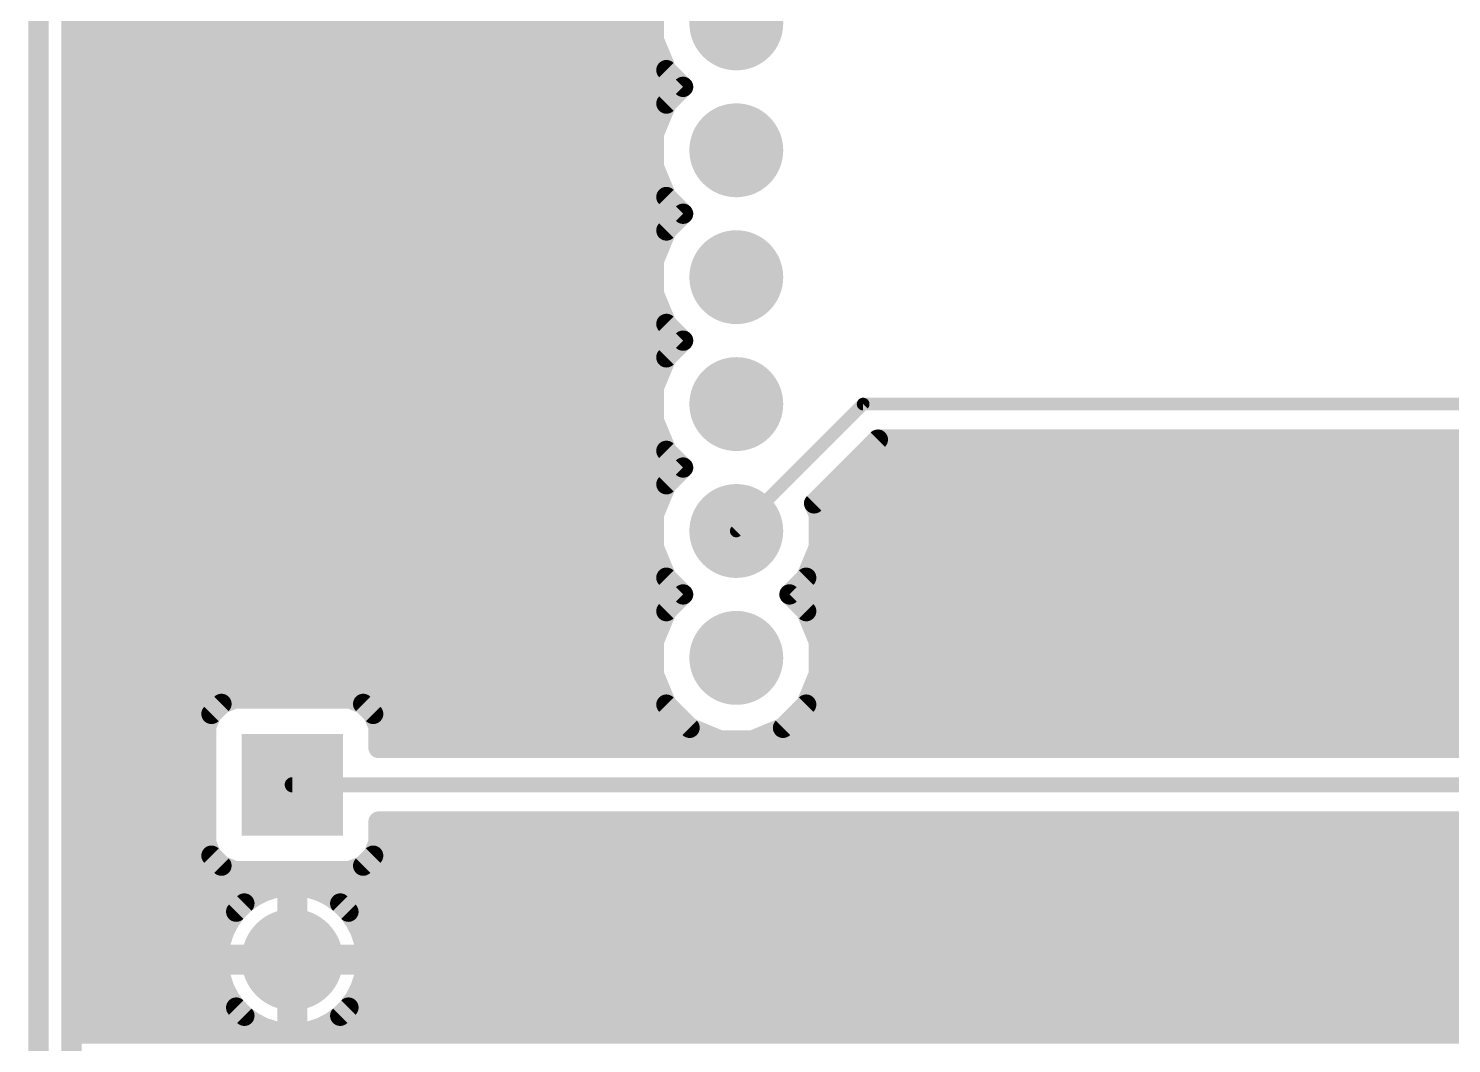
# Model space of a CAD drawing. Extents: x -0.2 to 78.9, y -2.7 to 86.6.
# Drawn here: x -0.2 to 28.29, y 7.52 to 27.84 of the extents above; entities that cross this region are included whole.
import ezdxf

# ---------------------------------------------------------------- set-up
doc = ezdxf.new("R2010")
doc.units = 0
for name, color, linetype in [('16', 174, 'CONTINUOUS'), ('17', 94, 'CONTINUOUS'), ('20', 178, 'CONTINUOUS')]:
    doc.layers.add(name, color=color, linetype=linetype)

# ---------------------------------------------------------------- blocks, each defined once
blk = doc.blocks.new('ROUNDP')
at = {"const_width": 0.5}
blk.add_lwpolyline([(0, -0.25, 1), (0, 0.25, 1), (0, -0.25)], format="xyb", dxfattribs=at)
blk = doc.blocks.new('SQUAREP')
blk.add_solid([(-0.5, -0.5), (0.5, -0.5), (-0.5, 0.5), (0.5, 0.5)])

msp = doc.modelspace()

# ---------------------------------------------------------------- linework, layer by layer
at = {"layer": '16'}
for points, const_width in [([(0.6603, -1.8796), (0.6603, 85.6996)], 0.4064), ([(0.6603, 28.0416), (12.319, 28.0416)], 0.4064), ([(12.319, 28.2684), (12.319, 27.6115)], 0.4064), ([(0.6603, 27.6352), (12.319, 27.6352)], 0.4064), ([(12.319, 27.6115), (12.5703, 27.0047)], 0.4064), ([(0.6603, 27.2288), (12.4774, 27.2288)], 0.4064), ([(12.5703, 27.0047), (12.9051, 26.67)], 0.4064), ([(0.6603, 26.8224), (12.7526, 26.8224)], 0.4064), ([(12.9051, 26.67), (12.5703, 26.3352)], 0.4064), ([(0.6603, 26.416), (12.6511, 26.416)], 0.4064), ([(12.5703, 26.3352), (12.319, 25.7284)], 0.4064), ([(0.6603, 26.0096), (12.4355, 26.0096)], 0.4064), ([(12.319, 25.7284), (12.319, 25.0715)], 0.4064), ([(0.6603, 25.6032), (12.319, 25.6032)], 0.4064), ([(0.6603, 25.1968), (12.319, 25.1968)], 0.4064), ([(12.319, 25.0715), (12.5703, 24.4647)], 0.4064), ([(0.6603, 24.7904), (12.4354, 24.7904)], 0.4064), ([(0.6603, 24.384), (12.651, 24.384)], 0.4064), ([(12.5703, 24.4647), (12.9051, 24.13)], 0.4064), ([(12.9051, 24.13), (12.5703, 23.7952)], 0.4064), ([(0.6603, 23.9776), (12.7527, 23.9776)], 0.4064), ([(12.5703, 23.7952), (12.319, 23.1884)], 0.4064), ([(0.6603, 23.5712), (12.4776, 23.5712)], 0.4064), ([(0.6603, 23.1648), (12.319, 23.1648)], 0.4064), ([(12.319, 23.1884), (12.319, 22.5315)], 0.4064), ([(0.6603, 22.7584), (12.319, 22.7584)], 0.4064), ([(0.6603, 22.352), (12.3933, 22.352)], 0.4064), ([(12.319, 22.5315), (12.5703, 21.9247)], 0.4064), ([(0.6603, 21.9456), (12.5616, 21.9456)], 0.4064), ([(12.5703, 21.9247), (12.9051, 21.59)], 0.4064), ([(0.6603, 21.5392), (12.8543, 21.5392)], 0.4064), ([(12.9051, 21.59), (12.5703, 21.2552)], 0.4064), ([(12.5703, 21.2552), (12.319, 20.6484)], 0.4064), ([(0.6603, 21.1328), (12.5197, 21.1328)], 0.4064), ([(0.6603, 20.7264), (12.3514, 20.7264)], 0.4064), ([(12.319, 20.6484), (12.319, 19.9915)], 0.4064), ([(0.6603, 20.32), (12.319, 20.32)], 0.4064), ([(13.97, 17.78), (16.51, 20.32)], 0.254), ([(16.51, 20.32), (67.31, 20.32)], 0.254), ([(0.6603, 19.9136), (12.3512, 19.9136)], 0.4064), ([(12.319, 19.9915), (12.5703, 19.3847)], 0.4064), ([(0.6603, 19.5072), (12.5195, 19.5072)], 0.4064), ([(15.5281, 18.3325), (16.8045, 19.6088)], 0.4064), ([(16.7028, 19.5072), (66.9542, 19.5072)], 0.4064), ([(16.8045, 19.6088), (66.7089, 19.6088)], 0.4064), ([(12.5703, 19.3847), (12.9051, 19.05)], 0.4064), ([(0.6603, 19.1008), (12.8542, 19.1008)], 0.4064), ([(12.9051, 19.05), (12.5703, 18.7152)], 0.4064), ([(16.2964, 19.1008), (78.0796, 19.1008)], 0.4064), ([(0.6603, 18.6944), (12.5617, 18.6944)], 0.4064), ([(12.5703, 18.7152), (12.319, 18.1084)], 0.4064), ([(15.89, 18.6944), (78.0796, 18.6944)], 0.4064), ([(15.6209, 18.1084), (15.5281, 18.3325)], 0.4064), ([(0.6603, 18.288), (12.3934, 18.288)], 0.4064), ([(12.319, 18.1084), (12.319, 17.4515)], 0.4064), ([(15.5466, 18.288), (78.0796, 18.288)], 0.4064), ([(15.6209, 17.4515), (15.6209, 18.1084)], 0.4064), ([(0.6603, 17.8816), (12.319, 17.8816)], 0.4064), ([(15.6209, 17.8816), (78.0796, 17.8816)], 0.4064), ([(0.6603, 17.4752), (12.319, 17.4752)], 0.4064), ([(15.6209, 17.4752), (78.0796, 17.4752)], 0.4064), ([(12.319, 17.4515), (12.5703, 16.8447)], 0.4064), ([(15.3696, 16.8447), (15.6209, 17.4515)], 0.4064), ([(0.6603, 17.0688), (12.4774, 17.0688)], 0.4064), ([(15.4624, 17.0688), (78.0796, 17.0688)], 0.4064), ([(0.6603, 16.6624), (12.7526, 16.6624)], 0.4064), ([(12.5703, 16.8447), (12.9051, 16.51)], 0.4064), ([(15.0348, 16.51), (15.3696, 16.8447)], 0.4064), ([(15.1872, 16.6624), (61.3498, 16.6624)], 0.4064), ([(12.9051, 16.51), (12.5703, 16.1752)], 0.4064), ([(15.3696, 16.1752), (15.0348, 16.51)], 0.4064), ([(0.6603, 16.256), (12.6511, 16.256)], 0.4064), ([(12.5703, 16.1752), (12.319, 15.5684)], 0.4064), ([(15.2888, 16.256), (53.6504, 16.256)], 0.4064), ([(15.6209, 15.5684), (15.3696, 16.1752)], 0.4064), ([(0.6603, 15.8496), (12.4355, 15.8496)], 0.4064), ([(15.5045, 15.8496), (53.3528, 15.8496)], 0.4064), ([(12.319, 15.5684), (12.319, 14.9115)], 0.4064), ([(15.6209, 14.9115), (15.6209, 15.5684)], 0.4064), ([(0.6603, 15.4432), (12.319, 15.4432)], 0.4064), ([(15.6209, 15.4432), (53.2278, 15.4432)], 0.4064), ([(0.6603, 15.0368), (12.319, 15.0368)], 0.4064), ([(12.319, 14.9115), (12.5703, 14.3047)], 0.4064), ([(15.3696, 14.3047), (15.6209, 14.9115)], 0.4064), ([(15.6209, 15.0368), (53.2277, 15.0368)], 0.4064), ([(0.6603, 14.6304), (12.4354, 14.6304)], 0.4064), ([(15.5044, 14.6304), (53.3526, 14.6304)], 0.4064), ([(3.9225, 14.4271), (3.6611, 14.3188)], 0.4064), ([(6.2374, 14.4271), (3.9225, 14.4271)], 0.4064), ([(6.4988, 14.3188), (6.2374, 14.4271)], 0.4064), ([(0.6603, 14.224), (3.5663, 14.224)], 0.4064), ([(3.4611, 14.1188), (3.3528, 13.8574)], 0.4064), ([(3.6611, 14.3188), (3.4611, 14.1188)], 0.4064), ([(6.6988, 14.1188), (6.4988, 14.3188)], 0.4064), ([(6.5936, 14.224), (12.651, 14.224)], 0.4064), ([(6.8071, 13.8574), (6.6988, 14.1188)], 0.4064), ([(12.5703, 14.3047), (13.0347, 13.8403)], 0.4064), ([(14.9052, 13.8403), (15.3696, 14.3047)], 0.4064), ([(15.2889, 14.224), (53.6503, 14.224)], 0.4064), ([(0.6603, 13.8176), (3.3528, 13.8176)], 0.4064), ([(3.3528, 13.8574), (3.3528, 11.5425)], 0.4064), ([(6.8071, 13.4365), (6.8071, 13.8574)], 0.4064), ([(6.8071, 13.8176), (13.0895, 13.8176)], 0.4064), ([(13.0347, 13.8403), (13.6415, 13.589)], 0.4064), ([(14.2984, 13.589), (14.9052, 13.8403)], 0.4064), ([(14.8503, 13.8176), (38.5317, 13.8176)], 0.4064), ([(13.6415, 13.589), (14.2984, 13.589)], 0.4064), ([(0.6603, 13.4112), (3.3528, 13.4112)], 0.4064), ([(38.1785, 13.4365), (6.8071, 13.4365)], 0.4064), ([(0.6603, 13.0048), (3.3528, 13.0048)], 0.4064), ([(5.08, 12.7), (49.53, 12.7)], 0.3048), ([(0.6603, 12.5984), (3.3528, 12.5984)], 0.4064), ([(0.6603, 12.192), (3.3528, 12.192)], 0.4064), ([(0.6603, 11.7856), (3.3528, 11.7856)], 0.4064), ([(6.8071, 11.5425), (6.8071, 11.9634)], 0.4064), ([(6.8071, 11.9634), (38.1785, 11.9634)], 0.4064), ([(6.8071, 11.7856), (38.3087, 11.7856)], 0.4064), ([(3.3528, 11.5425), (3.4611, 11.2811)], 0.4064), ([(6.6988, 11.2811), (6.8071, 11.5425)], 0.4064), ([(0.6603, 11.3792), (3.4204, 11.3792)], 0.4064), ([(3.4611, 11.2811), (3.6611, 11.0811)], 0.4064), ([(6.4988, 11.0811), (6.6988, 11.2811)], 0.4064), ([(6.7394, 11.3792), (38.914, 11.3792)], 0.4064), ([(0.6603, 10.9728), (3.9225, 10.9728)], 0.4064), ([(3.6611, 11.0811), (3.9225, 10.9728)], 0.4064), ([(3.9225, 10.9728), (6.2374, 10.9728)], 0.4064), ([(6.2374, 10.9728), (6.4988, 11.0811)], 0.4064), ([(6.2374, 10.9728), (50.2154, 10.9728)], 0.4064), ([(4.7349, 10.6368), (4.5144, 10.5652)], 0.4064), ([(4.964, 10.6731), (4.7349, 10.6368)], 0.4064), ([(4.983, 10.6731), (4.964, 10.6731)], 0.4064), ([(4.983, 9.2974), (4.983, 10.6731)], 0.4064), ([(5.1959, 10.6731), (5.1768, 10.6731)], 0.4064), ([(5.1768, 10.6731), (5.1768, 9.2974)], 0.4064), ([(5.425, 10.6368), (5.1959, 10.6731)], 0.4064), ([(5.6455, 10.5652), (5.425, 10.6368)], 0.4064), ([(0.6603, 10.5664), (4.5181, 10.5664)], 0.4064), ([(4.3078, 10.4599), (4.1202, 10.3236)], 0.4064), ([(4.5144, 10.5652), (4.3078, 10.4599)], 0.4064), ([(4.983, 10.5664), (5.1768, 10.5664)], 0.4064), ([(5.6419, 10.5664), (50.6218, 10.5664)], 0.4064), ([(5.8521, 10.4599), (5.6455, 10.5652)], 0.4064), ([(6.0397, 10.3236), (5.8521, 10.4599)], 0.4064), ([(0.6603, 10.16), (3.9566, 10.16)], 0.4064), ([(3.9563, 10.1597), (3.82, 9.9721)], 0.4064), ([(4.1202, 10.3236), (3.9563, 10.1597)], 0.4064), ([(4.983, 10.16), (5.1768, 10.16)], 0.4064), ([(6.2036, 10.1597), (6.0397, 10.3236)], 0.4064), ([(6.2033, 10.16), (51.0282, 10.16)], 0.4064), ([(6.3399, 9.9721), (6.2036, 10.1597)], 0.4064), ([(3.82, 9.9721), (3.7147, 9.7655)], 0.4064), ([(6.4452, 9.7655), (6.3399, 9.9721)], 0.4064), ([(0.6603, 9.7536), (3.7109, 9.7536)], 0.4064), ([(3.6431, 9.545), (3.6068, 9.3159)], 0.4064), ([(3.7147, 9.7655), (3.6431, 9.545)], 0.4064), ([(4.983, 9.7536), (5.1768, 9.7536)], 0.4064), ([(6.5168, 9.545), (6.4452, 9.7655)], 0.4064), ([(6.4491, 9.7536), (51.4346, 9.7536)], 0.4064), ([(6.5531, 9.3159), (6.5168, 9.545)], 0.4064), ([(0.6603, 9.3472), (3.6118, 9.3472)], 0.4064), ([(3.6068, 9.3159), (3.6068, 9.2968)], 0.4064), ([(3.6068, 9.2968), (4.9825, 9.2968)], 0.4064), ([(4.9825, 9.2968), (4.9825, 9.103)], 0.4064), ([(4.983, 9.3472), (5.1768, 9.3472)], 0.4064), ([(5.1768, 9.2974), (4.983, 9.2974)], 0.4064), ([(5.1774, 9.103), (5.1774, 9.2968)], 0.4064), ([(5.1774, 9.2968), (6.5531, 9.2968)], 0.4064), ([(6.5482, 9.3472), (51.841, 9.3472)], 0.4064), ([(6.5531, 9.2968), (6.5531, 9.3159)], 0.4064), ([(0.6603, 8.9408), (3.6294, 8.9408)], 0.4064), ([(4.9825, 9.103), (3.6068, 9.103)], 0.4064), ([(3.6068, 9.103), (3.6068, 9.084)], 0.4064), ([(3.6068, 9.084), (3.6431, 8.8549)], 0.4064), ([(4.983, 7.7268), (4.983, 9.1025)], 0.4064), ([(4.983, 9.1025), (5.1768, 9.1025)], 0.4064), ([(4.983, 8.9408), (5.1768, 8.9408)], 0.4064), ([(5.1768, 9.1025), (5.1768, 7.7268)], 0.4064), ([(6.553, 9.103), (5.1774, 9.103)], 0.4064), ([(6.5168, 8.8549), (6.5531, 9.084)], 0.4064), ([(6.5304, 8.9408), (52.2474, 8.9408)], 0.4064), ([(6.5531, 9.084), (6.553, 9.103)], 0.4064), ([(3.6431, 8.8549), (3.7147, 8.6344)], 0.4064), ([(3.7147, 8.6344), (3.82, 8.4278)], 0.4064), ([(6.3399, 8.4278), (6.4452, 8.6344)], 0.4064), ([(6.4452, 8.6344), (6.5168, 8.8549)], 0.4064), ([(0.6603, 8.5344), (3.7656, 8.5344)], 0.4064), ([(3.82, 8.4278), (3.9563, 8.2402)], 0.4064), ([(4.983, 8.5344), (5.1768, 8.5344)], 0.4064), ([(6.2036, 8.2402), (6.3399, 8.4278)], 0.4064), ([(6.3942, 8.5344), (52.6538, 8.5344)], 0.4064), ([(0.6603, 8.128), (4.0685, 8.128)], 0.4064), ([(3.9563, 8.2402), (4.1202, 8.0763)], 0.4064), ([(4.1202, 8.0763), (4.3078, 7.94)], 0.4064), ([(4.983, 8.128), (5.1768, 8.128)], 0.4064), ([(5.8521, 7.94), (6.0397, 8.0763)], 0.4064), ([(6.0397, 8.0763), (6.2036, 8.2402)], 0.4064), ([(6.0914, 8.128), (53.0602, 8.128)], 0.4064), ([(4.3078, 7.94), (4.5144, 7.8347)], 0.4064), ([(4.5144, 7.8347), (4.7349, 7.7631)], 0.4064), ([(5.425, 7.7631), (5.6455, 7.8347)], 0.4064), ([(5.6455, 7.8347), (5.8521, 7.94)], 0.4064), ([(0.6603, 7.7216), (53.4666, 7.7216)], 0.4064), ([(4.7349, 7.7631), (4.964, 7.7268)], 0.4064), ([(4.964, 7.7268), (4.983, 7.7268)], 0.4064), ([(5.1768, 7.7268), (5.1959, 7.7268)], 0.4064), ([(5.1959, 7.7268), (5.425, 7.7631)], 0.4064)]:
    msp.add_lwpolyline(points, dxfattribs=dict(at, const_width=const_width))
for points, const_width in [([(0.6603, 27.7368, 1), (0.6603, 27.5336)], 0.2032), ([(12.4129, 27.6504, 1), (12.2251, 27.5726)], 0.2032), ([(12.2174, 27.6115, 1), (12.4206, 27.6115)], 0.2032), ([(12.319, 27.5336, 1), (12.319, 27.7368)], 0.2032), ([(0.6603, 27.3304, 1), (0.6603, 27.1272)], 0.2032), ([(12.4774, 27.1272, 1), (12.4774, 27.3304)], 0.2032), ([(12.6421, 27.0766, 1), (12.4985, 26.9328)], 0.2032), ([(12.4764, 26.9658, 1), (12.6642, 27.0436)], 0.2032), ([(0.6603, 26.924, 1), (0.6603, 26.7208)], 0.2032), ([(12.7526, 26.7208, 1), (12.7526, 26.924)], 0.2032), ([(12.9769, 26.5982, 1), (12.8333, 26.7418)], 0.2032), ([(12.8333, 26.5981, 1), (12.9769, 26.7419)], 0.2032), ([(0.6603, 26.5176, 1), (0.6603, 26.3144)], 0.2032), ([(12.4985, 26.407, 1), (12.6421, 26.2634)], 0.2032), ([(12.6642, 26.2963, 1), (12.4764, 26.3741)], 0.2032), ([(12.6511, 26.3144, 1), (12.6511, 26.5176)], 0.2032), ([(0.6603, 26.1112, 1), (0.6603, 25.908)], 0.2032), ([(12.4206, 25.7284, 1), (12.2174, 25.7284)], 0.2032), ([(12.4355, 25.908, 1), (12.4355, 26.1112)], 0.2032), ([(0.6603, 25.7048, 1), (0.6603, 25.5016)], 0.2032), ([(12.2251, 25.7673, 1), (12.4129, 25.6895)], 0.2032), ([(12.319, 25.5016, 1), (12.319, 25.7048)], 0.2032), ([(0.6603, 25.2984, 1), (0.6603, 25.0952)], 0.2032), ([(12.319, 25.0952, 1), (12.319, 25.2984)], 0.2032), ([(12.4129, 25.1104, 1), (12.2251, 25.0326)], 0.2032), ([(12.2174, 25.0715, 1), (12.4206, 25.0715)], 0.2032), ([(0.6603, 24.892, 1), (0.6603, 24.6888)], 0.2032), ([(12.4354, 24.6888, 1), (12.4354, 24.892)], 0.2032), ([(0.6603, 24.4856, 1), (0.6603, 24.2824)], 0.2032), ([(12.6421, 24.5366, 1), (12.4985, 24.3928)], 0.2032), ([(12.4764, 24.4258, 1), (12.6642, 24.5036)], 0.2032), ([(12.651, 24.2824, 1), (12.651, 24.4856)], 0.2032), ([(12.9769, 24.0582, 1), (12.8333, 24.2018)], 0.2032), ([(12.8333, 24.0581, 1), (12.9769, 24.2019)], 0.2032), ([(0.6603, 24.0792, 1), (0.6603, 23.876)], 0.2032), ([(12.4985, 23.867, 1), (12.6421, 23.7234)], 0.2032), ([(12.6642, 23.7563, 1), (12.4764, 23.8341)], 0.2032), ([(12.7527, 23.876, 1), (12.7527, 24.0792)], 0.2032), ([(0.6603, 23.6728, 1), (0.6603, 23.4696)], 0.2032), ([(12.4776, 23.4696, 1), (12.4776, 23.6728)], 0.2032), ([(0.6603, 23.2664, 1), (0.6603, 23.0632)], 0.2032), ([(12.4206, 23.1884, 1), (12.2174, 23.1884)], 0.2032), ([(12.319, 23.0632, 1), (12.319, 23.2664)], 0.2032), ([(12.2251, 23.2273, 1), (12.4129, 23.1495)], 0.2032), ([(0.6603, 22.86, 1), (0.6603, 22.6568)], 0.2032), ([(12.319, 22.6568, 1), (12.319, 22.86)], 0.2032), ([(0.6603, 22.4536, 1), (0.6603, 22.2504)], 0.2032), ([(12.4129, 22.5704, 1), (12.2251, 22.4926)], 0.2032), ([(12.2174, 22.5315, 1), (12.4206, 22.5315)], 0.2032), ([(12.3933, 22.2504, 1), (12.3933, 22.4536)], 0.2032), ([(0.6603, 22.0472, 1), (0.6603, 21.844)], 0.2032), ([(12.6421, 21.9966, 1), (12.4985, 21.8528)], 0.2032), ([(12.4764, 21.8858, 1), (12.6642, 21.9636)], 0.2032), ([(12.5616, 21.844, 1), (12.5616, 22.0472)], 0.2032), ([(0.6603, 21.6408, 1), (0.6603, 21.4376)], 0.2032), ([(12.9769, 21.5182, 1), (12.8333, 21.6618)], 0.2032), ([(12.8333, 21.5181, 1), (12.9769, 21.6619)], 0.2032), ([(12.8543, 21.4376, 1), (12.8543, 21.6408)], 0.2032), ([(12.4985, 21.327, 1), (12.6421, 21.1834)], 0.2032), ([(12.6642, 21.2163, 1), (12.4764, 21.2941)], 0.2032), ([(0.6603, 21.2344, 1), (0.6603, 21.0312)], 0.2032), ([(12.5197, 21.0312, 1), (12.5197, 21.2344)], 0.2032), ([(0.6603, 20.828, 1), (0.6603, 20.6248)], 0.2032), ([(12.4206, 20.6484, 1), (12.2174, 20.6484)], 0.2032), ([(12.3514, 20.6248, 1), (12.3514, 20.828)], 0.2032), ([(0.6603, 20.4216, 1), (0.6603, 20.2184)], 0.2032), ([(12.2251, 20.6873, 1), (12.4129, 20.6095)], 0.2032), ([(12.319, 20.2184, 1), (12.319, 20.4216)], 0.2032), ([(16.51, 20.3835, 1), (16.51, 20.2565)], 0.127), ([(16.5549, 20.2751, 1), (16.4651, 20.3649)], 0.127), ([(0.6603, 20.0152, 1), (0.6603, 19.812)], 0.2032), ([(12.4129, 20.0304, 1), (12.2251, 19.9526)], 0.2032), ([(12.2174, 19.9915, 1), (12.4206, 19.9915)], 0.2032), ([(12.3512, 19.812, 1), (12.3512, 20.0152)], 0.2032), ([(0.6603, 19.6088, 1), (0.6603, 19.4056)], 0.2032), ([(12.5195, 19.4056, 1), (12.5195, 19.6088)], 0.2032), ([(16.7028, 19.6088, 1), (16.7028, 19.4056)], 0.2032), ([(16.8045, 19.7104, 1), (16.8045, 19.5072)], 0.2032), ([(16.8763, 19.537, 1), (16.7327, 19.6806)], 0.2032), ([(12.6421, 19.4566, 1), (12.4985, 19.3128)], 0.2032), ([(12.4764, 19.3458, 1), (12.6642, 19.4236)], 0.2032), ([(0.6603, 19.2024, 1), (0.6603, 18.9992)], 0.2032), ([(12.9769, 18.9782, 1), (12.8333, 19.1218)], 0.2032), ([(12.8333, 18.9781, 1), (12.9769, 19.1219)], 0.2032), ([(12.8542, 18.9992, 1), (12.8542, 19.2024)], 0.2032), ([(16.2964, 19.2024, 1), (16.2964, 18.9992)], 0.2032), ([(0.6603, 18.796, 1), (0.6603, 18.5928)], 0.2032), ([(12.4985, 18.787, 1), (12.6421, 18.6434)], 0.2032), ([(12.6642, 18.6763, 1), (12.4764, 18.7541)], 0.2032), ([(12.5617, 18.5928, 1), (12.5617, 18.796)], 0.2032), ([(15.89, 18.796, 1), (15.89, 18.5928)], 0.2032), ([(15.622, 18.3714, 1), (15.4342, 18.2936)], 0.2032), ([(0.6603, 18.3896, 1), (0.6603, 18.1864)], 0.2032), ([(12.4206, 18.1084, 1), (12.2174, 18.1084)], 0.2032), ([(12.2251, 18.1473, 1), (12.4129, 18.0695)], 0.2032), ([(12.3934, 18.1864, 1), (12.3934, 18.3896)], 0.2032), ([(15.4563, 18.4043, 1), (15.5999, 18.2607)], 0.2032), ([(15.5466, 18.3896, 1), (15.5466, 18.1864)], 0.2032), ([(15.7225, 18.1084, 1), (15.5193, 18.1084)], 0.2032), ([(15.527, 18.0695, 1), (15.7148, 18.1473)], 0.2032), ([(0.6603, 17.9832, 1), (0.6603, 17.78)], 0.2032), ([(12.319, 17.78, 1), (12.319, 17.9832)], 0.2032), ([(15.6209, 17.9832, 1), (15.6209, 17.78)], 0.2032), ([(0.6603, 17.5768, 1), (0.6603, 17.3736)], 0.2032), ([(12.319, 17.3736, 1), (12.319, 17.5768)], 0.2032), ([(13.9251, 17.8249, 1), (14.0149, 17.7351)], 0.127), ([(15.6209, 17.5768, 1), (15.6209, 17.3736)], 0.2032), ([(12.4129, 17.4904, 1), (12.2251, 17.4126)], 0.2032), ([(12.2174, 17.4515, 1), (12.4206, 17.4515)], 0.2032), ([(15.5193, 17.4515, 1), (15.7225, 17.4515)], 0.2032), ([(15.7148, 17.4126, 1), (15.527, 17.4904)], 0.2032), ([(0.6603, 17.1704, 1), (0.6603, 16.9672)], 0.2032), ([(12.4774, 16.9672, 1), (12.4774, 17.1704)], 0.2032), ([(15.4624, 17.1704, 1), (15.4624, 16.9672)], 0.2032), ([(0.6603, 16.764, 1), (0.6603, 16.5608)], 0.2032), ([(12.6421, 16.9166, 1), (12.4985, 16.7728)], 0.2032), ([(12.4764, 16.8058, 1), (12.6642, 16.8836)], 0.2032), ([(12.7526, 16.5608, 1), (12.7526, 16.764)], 0.2032), ([(15.1872, 16.764, 1), (15.1872, 16.5608)], 0.2032), ([(15.2757, 16.8836, 1), (15.4635, 16.8058)], 0.2032), ([(15.4414, 16.7728, 1), (15.2978, 16.9166)], 0.2032), ([(12.9769, 16.4382, 1), (12.8333, 16.5818)], 0.2032), ([(12.8333, 16.4381, 1), (12.9769, 16.5819)], 0.2032), ([(14.963, 16.5819, 1), (15.1066, 16.4381)], 0.2032), ([(15.1066, 16.5818, 1), (14.963, 16.4382)], 0.2032), ([(0.6603, 16.3576, 1), (0.6603, 16.1544)], 0.2032), ([(12.4985, 16.247, 1), (12.6421, 16.1034)], 0.2032), ([(12.6642, 16.1363, 1), (12.4764, 16.2141)], 0.2032), ([(12.6511, 16.1544, 1), (12.6511, 16.3576)], 0.2032), ([(15.2888, 16.3576, 1), (15.2888, 16.1544)], 0.2032), ([(15.4635, 16.2141, 1), (15.2757, 16.1363)], 0.2032), ([(15.2978, 16.1034, 1), (15.4414, 16.247)], 0.2032), ([(0.6603, 15.9512, 1), (0.6603, 15.748)], 0.2032), ([(12.4355, 15.748, 1), (12.4355, 15.9512)], 0.2032), ([(15.5045, 15.9512, 1), (15.5045, 15.748)], 0.2032), ([(12.4206, 15.5684, 1), (12.2174, 15.5684)], 0.2032), ([(12.2251, 15.6073, 1), (12.4129, 15.5295)], 0.2032), ([(15.7225, 15.5684, 1), (15.5193, 15.5684)], 0.2032), ([(15.527, 15.5295, 1), (15.7148, 15.6073)], 0.2032), ([(0.6603, 15.5448, 1), (0.6603, 15.3416)], 0.2032), ([(12.319, 15.3416, 1), (12.319, 15.5448)], 0.2032), ([(15.6209, 15.5448, 1), (15.6209, 15.3416)], 0.2032), ([(0.6603, 15.1384, 1), (0.6603, 14.9352)], 0.2032), ([(12.4129, 14.9504, 1), (12.2251, 14.8726)], 0.2032), ([(12.319, 14.9352, 1), (12.319, 15.1384)], 0.2032), ([(15.6209, 15.1384, 1), (15.6209, 14.9352)], 0.2032), ([(15.7148, 14.8726, 1), (15.527, 14.9504)], 0.2032), ([(0.6603, 14.732, 1), (0.6603, 14.5288)], 0.2032), ([(12.2174, 14.9115, 1), (12.4206, 14.9115)], 0.2032), ([(12.4354, 14.5288, 1), (12.4354, 14.732)], 0.2032), ([(15.5044, 14.732, 1), (15.5044, 14.5288)], 0.2032), ([(15.5193, 14.9115, 1), (15.7225, 14.9115)], 0.2032), ([(3.9225, 14.5287, 1), (3.9225, 14.3255)], 0.2032), ([(3.9614, 14.3332, 1), (3.8836, 14.521)], 0.2032), ([(6.2763, 14.521, 1), (6.1985, 14.3332)], 0.2032), ([(6.2374, 14.3255, 1), (6.2374, 14.5287)], 0.2032), ([(0.6603, 14.3256, 1), (0.6603, 14.1224)], 0.2032), ([(3.3893, 14.1906, 1), (3.5329, 14.047)], 0.2032), ([(3.555, 14.0799, 1), (3.3672, 14.1577)], 0.2032), ([(3.6222, 14.4127, 1), (3.7, 14.2249)], 0.2032), ([(3.5663, 14.1224, 1), (3.5663, 14.3256)], 0.2032), ([(3.7329, 14.247, 1), (3.5893, 14.3906)], 0.2032), ([(6.5706, 14.3906, 1), (6.427, 14.247)], 0.2032), ([(6.4599, 14.2249, 1), (6.5377, 14.4127)], 0.2032), ([(6.5936, 14.3256, 1), (6.5936, 14.1224)], 0.2032), ([(6.7927, 14.1577, 1), (6.6049, 14.0799)], 0.2032), ([(6.627, 14.047, 1), (6.7706, 14.1906)], 0.2032), ([(12.6421, 14.3765, 1), (12.4985, 14.2329)], 0.2032), ([(12.4764, 14.2658, 1), (12.6642, 14.3436)], 0.2032), ([(12.651, 14.1224, 1), (12.651, 14.3256)], 0.2032), ([(15.2889, 14.3256, 1), (15.2889, 14.1224)], 0.2032), ([(15.2757, 14.3436, 1), (15.4635, 14.2658)], 0.2032), ([(15.4414, 14.2329, 1), (15.2978, 14.3765)], 0.2032), ([(0.6603, 13.9192, 1), (0.6603, 13.716)], 0.2032), ([(3.4544, 13.8574, 1), (3.2512, 13.8574)], 0.2032), ([(3.2589, 13.8963, 1), (3.4467, 13.8185)], 0.2032), ([(3.3528, 13.716, 1), (3.3528, 13.9192)], 0.2032), ([(6.9087, 13.8574, 1), (6.7055, 13.8574)], 0.2032), ([(6.8071, 13.9192, 1), (6.8071, 13.716)], 0.2032), ([(6.7132, 13.8185, 1), (6.901, 13.8963)], 0.2032), ([(13.0736, 13.9342, 1), (12.9958, 13.7464)], 0.2032), ([(12.9629, 13.7685, 1), (13.1065, 13.9121)], 0.2032), ([(13.0895, 13.716, 1), (13.0895, 13.9192)], 0.2032), ([(14.8503, 13.9192, 1), (14.8503, 13.716)], 0.2032), ([(14.8334, 13.9121, 1), (14.977, 13.7685)], 0.2032), ([(14.9441, 13.7464, 1), (14.8663, 13.9342)], 0.2032), ([(13.6415, 13.6906, 1), (13.6415, 13.4874)], 0.2032), ([(13.6026, 13.4951, 1), (13.6804, 13.6829)], 0.2032), ([(14.2595, 13.6829, 1), (14.3373, 13.4951)], 0.2032), ([(14.2984, 13.4874, 1), (14.2984, 13.6906)], 0.2032), ([(0.6603, 13.5128, 1), (0.6603, 13.3096)], 0.2032), ([(3.3528, 13.3096, 1), (3.3528, 13.5128)], 0.2032), ([(6.8071, 13.5381, 1), (6.8071, 13.3349)], 0.2032), ([(6.7055, 13.4365, 1), (6.9087, 13.4365)], 0.2032), ([(0.6603, 13.1064, 1), (0.6603, 12.9032)], 0.2032), ([(3.3528, 12.9032, 1), (3.3528, 13.1064)], 0.2032), ([(5.08, 12.7762, 1), (5.08, 12.6238)], 0.1524), ([(0.6603, 12.7, 1), (0.6603, 12.4968)], 0.2032), ([(3.3528, 12.4968, 1), (3.3528, 12.7)], 0.2032), ([(0.6603, 12.2936, 1), (0.6603, 12.0904)], 0.2032), ([(3.3528, 12.0904, 1), (3.3528, 12.2936)], 0.2032), ([(0.6603, 11.8872, 1), (0.6603, 11.684)], 0.2032), ([(3.3528, 11.684, 1), (3.3528, 11.8872)], 0.2032), ([(6.9087, 11.9634, 1), (6.7055, 11.9634)], 0.2032), ([(6.8071, 12.065, 1), (6.8071, 11.8618)], 0.2032), ([(6.8071, 11.8872, 1), (6.8071, 11.684)], 0.2032), ([(3.4467, 11.5814, 1), (3.2589, 11.5036)], 0.2032), ([(6.901, 11.5036, 1), (6.7132, 11.5814)], 0.2032), ([(0.6603, 11.4808, 1), (0.6603, 11.2776)], 0.2032), ([(3.2512, 11.5425, 1), (3.4544, 11.5425)], 0.2032), ([(3.5329, 11.3529, 1), (3.3893, 11.2093)], 0.2032), ([(3.3672, 11.2422, 1), (3.555, 11.32)], 0.2032), ([(3.4204, 11.2776, 1), (3.4204, 11.4808)], 0.2032), ([(6.6049, 11.32, 1), (6.7927, 11.2422)], 0.2032), ([(6.7706, 11.2093, 1), (6.627, 11.3529)], 0.2032), ([(6.7394, 11.4808, 1), (6.7394, 11.2776)], 0.2032), ([(6.7055, 11.5425, 1), (6.9087, 11.5425)], 0.2032), ([(0.6603, 11.0744, 1), (0.6603, 10.8712)], 0.2032), ([(3.7, 11.175, 1), (3.6222, 10.9872)], 0.2032), ([(3.5893, 11.0093, 1), (3.7329, 11.1529)], 0.2032), ([(3.9225, 11.0744, 1), (3.9225, 10.8712)], 0.2032), ([(3.8836, 10.8789, 1), (3.9614, 11.0667)], 0.2032), ([(3.9225, 10.8712, 1), (3.9225, 11.0744)], 0.2032), ([(6.2374, 11.0744, 1), (6.2374, 10.8712)], 0.2032), ([(6.1985, 11.0667, 1), (6.2763, 10.8789)], 0.2032), ([(6.2374, 10.8712, 1), (6.2374, 11.0744)], 0.2032), ([(6.427, 11.1529, 1), (6.5706, 11.0093)], 0.2032), ([(6.5377, 10.9872, 1), (6.4599, 11.175)], 0.2032), ([(4.719, 10.7371, 1), (4.7508, 10.5365)], 0.2032), ([(4.7663, 10.5402, 1), (4.7035, 10.7334)], 0.2032), ([(4.964, 10.7747, 1), (4.964, 10.5715)], 0.2032), ([(5.0846, 10.6731, 1), (4.8814, 10.6731)], 0.2032), ([(4.9799, 10.5728, 1), (4.9481, 10.7734)], 0.2032), ([(4.983, 10.5715, 1), (4.983, 10.7747)], 0.2032), ([(5.1768, 10.7747, 1), (5.1768, 10.5715)], 0.2032), ([(5.2784, 10.6731, 1), (5.0752, 10.6731)], 0.2032), ([(5.2118, 10.7734, 1), (5.18, 10.5728)], 0.2032), ([(5.1959, 10.5715, 1), (5.1959, 10.7747)], 0.2032), ([(5.4564, 10.7334, 1), (5.3936, 10.5402)], 0.2032), ([(5.4091, 10.5365, 1), (5.4409, 10.7371)], 0.2032), ([(0.6603, 10.668, 1), (0.6603, 10.4648)], 0.2032), ([(4.2617, 10.5504, 1), (4.3539, 10.3694)], 0.2032), ([(4.3675, 10.3777, 1), (4.2481, 10.5421)], 0.2032), ([(4.483, 10.6618, 1), (4.5458, 10.4686)], 0.2032), ([(4.5605, 10.4747, 1), (4.4683, 10.6557)], 0.2032), ([(4.5181, 10.4648, 1), (4.5181, 10.668)], 0.2032), ([(4.983, 10.668, 1), (4.983, 10.4648)], 0.2032), ([(5.1768, 10.4648, 1), (5.1768, 10.668)], 0.2032), ([(5.6419, 10.668, 1), (5.6419, 10.4648)], 0.2032), ([(5.6916, 10.6557, 1), (5.5994, 10.4747)], 0.2032), ([(5.6141, 10.4686, 1), (5.6769, 10.6618)], 0.2032), ([(5.9118, 10.5421, 1), (5.7924, 10.3777)], 0.2032), ([(5.806, 10.3694, 1), (5.8982, 10.5504)], 0.2032), ([(0.6603, 10.2616, 1), (0.6603, 10.0584)], 0.2032), ([(3.8845, 10.2315, 1), (4.0281, 10.0879)], 0.2032), ([(4.0385, 10.1, 1), (3.8741, 10.2194)], 0.2032), ([(3.9566, 10.0584, 1), (3.9566, 10.2616)], 0.2032), ([(4.0605, 10.4058, 1), (4.1799, 10.2414)], 0.2032), ([(4.192, 10.2518, 1), (4.0484, 10.3954)], 0.2032), ([(4.983, 10.2616, 1), (4.983, 10.0584)], 0.2032), ([(5.1768, 10.0584, 1), (5.1768, 10.2616)], 0.2032), ([(6.1115, 10.3954, 1), (5.9679, 10.2518)], 0.2032), ([(5.98, 10.2414, 1), (6.0994, 10.4058)], 0.2032), ([(6.2033, 10.2616, 1), (6.2033, 10.0584)], 0.2032), ([(6.2858, 10.2194, 1), (6.1214, 10.1)], 0.2032), ([(6.1318, 10.0879, 1), (6.2754, 10.2315)], 0.2032), ([(3.7378, 10.0318, 1), (3.9022, 9.9124)], 0.2032), ([(3.9105, 9.926, 1), (3.7295, 10.0182)], 0.2032), ([(6.4304, 10.0182, 1), (6.2494, 9.926)], 0.2032), ([(6.2577, 9.9124, 1), (6.4221, 10.0318)], 0.2032), ([(0.6603, 9.8552, 1), (0.6603, 9.652)], 0.2032), ([(3.7434, 9.5291, 1), (3.5428, 9.5609)], 0.2032), ([(3.6242, 9.8116, 1), (3.8052, 9.7194)], 0.2032), ([(3.8113, 9.7341, 1), (3.6181, 9.7969)], 0.2032), ([(3.7109, 9.652, 1), (3.7109, 9.8552)], 0.2032), ([(4.983, 9.8552, 1), (4.983, 9.652)], 0.2032), ([(5.1768, 9.652, 1), (5.1768, 9.8552)], 0.2032), ([(6.5418, 9.7969, 1), (6.3486, 9.7341)], 0.2032), ([(6.4491, 9.8552, 1), (6.4491, 9.652)], 0.2032), ([(6.3547, 9.7194, 1), (6.5357, 9.8116)], 0.2032), ([(6.6171, 9.5609, 1), (6.4165, 9.5291)], 0.2032), ([(0.6603, 9.4488, 1), (0.6603, 9.2456)], 0.2032), ([(3.7084, 9.3159, 1), (3.5052, 9.3159)], 0.2032), ([(3.6068, 9.3984, 1), (3.6068, 9.1952)], 0.2032), ([(3.5065, 9.3318, 1), (3.7071, 9.3)], 0.2032), ([(3.5465, 9.5764, 1), (3.7397, 9.5136)], 0.2032), ([(3.6118, 9.2456, 1), (3.6118, 9.4488)], 0.2032), ([(5.0841, 9.2968, 1), (4.8809, 9.2968)], 0.2032), ([(4.983, 9.4488, 1), (4.983, 9.2456)], 0.2032), ([(4.983, 9.399, 1), (4.983, 9.1958)], 0.2032), ([(4.9825, 9.1952, 1), (4.9825, 9.3984)], 0.2032), ([(5.279, 9.2968, 1), (5.0758, 9.2968)], 0.2032), ([(5.1774, 9.3984, 1), (5.1774, 9.1952)], 0.2032), ([(5.1768, 9.2456, 1), (5.1768, 9.4488)], 0.2032), ([(5.1768, 9.1958, 1), (5.1768, 9.399)], 0.2032), ([(6.4202, 9.5136, 1), (6.6134, 9.5764)], 0.2032), ([(6.5482, 9.4488, 1), (6.5482, 9.2456)], 0.2032), ([(6.6547, 9.3159, 1), (6.4515, 9.3159)], 0.2032), ([(6.4528, 9.3, 1), (6.6534, 9.3318)], 0.2032), ([(6.5531, 9.1952, 1), (6.5531, 9.3984)], 0.2032), ([(0.6603, 9.0424, 1), (0.6603, 8.8392)], 0.2032), ([(3.5052, 9.2968, 1), (3.7084, 9.2968)], 0.2032), ([(3.6068, 9.2046, 1), (3.6068, 9.0014)], 0.2032), ([(3.7084, 9.103, 1), (3.5052, 9.103)], 0.2032), ([(3.7071, 9.0999, 1), (3.5065, 9.0681)], 0.2032), ([(3.5052, 9.084, 1), (3.7084, 9.084)], 0.2032), ([(3.6294, 8.8392, 1), (3.6294, 9.0424)], 0.2032), ([(4.8809, 9.103, 1), (5.0841, 9.103)], 0.2032), ([(4.8814, 9.2974, 1), (5.0846, 9.2974)], 0.2032), ([(5.0846, 9.1025, 1), (4.8814, 9.1025)], 0.2032), ([(4.983, 9.2041, 1), (4.983, 9.0009)], 0.2032), ([(4.983, 9.0424, 1), (4.983, 8.8392)], 0.2032), ([(4.9825, 9.0014, 1), (4.9825, 9.2046)], 0.2032), ([(5.0752, 9.2974, 1), (5.2784, 9.2974)], 0.2032), ([(5.2784, 9.1025, 1), (5.0752, 9.1025)], 0.2032), ([(5.1774, 9.2046, 1), (5.1774, 9.0014)], 0.2032), ([(5.0758, 9.103, 1), (5.279, 9.103)], 0.2032), ([(5.1768, 9.0009, 1), (5.1768, 9.2041)], 0.2032), ([(5.1768, 8.8392, 1), (5.1768, 9.0424)], 0.2032), ([(6.5304, 9.0424, 1), (6.5304, 8.8392)], 0.2032), ([(6.6546, 9.1035, 1), (6.4514, 9.1025)], 0.2032), ([(6.4515, 9.2968, 1), (6.6547, 9.2968)], 0.2032), ([(6.4515, 9.0835, 1), (6.6547, 9.0845)], 0.2032), ([(6.6534, 9.0681, 1), (6.4528, 9.0999)], 0.2032), ([(6.553, 9.0014, 1), (6.553, 9.2046)], 0.2032), ([(3.7397, 8.8863, 1), (3.5465, 8.8235)], 0.2032), ([(3.5428, 8.839, 1), (3.7434, 8.8708)], 0.2032), ([(3.8052, 8.6805, 1), (3.6242, 8.5883)], 0.2032), ([(6.5357, 8.5883, 1), (6.3547, 8.6805)], 0.2032), ([(6.4165, 8.8708, 1), (6.6171, 8.839)], 0.2032), ([(6.6134, 8.8235, 1), (6.4202, 8.8863)], 0.2032), ([(0.6603, 8.636, 1), (0.6603, 8.4328)], 0.2032), ([(3.6181, 8.603, 1), (3.8113, 8.6658)], 0.2032), ([(3.9022, 8.4875, 1), (3.7378, 8.3681)], 0.2032), ([(3.7295, 8.3817, 1), (3.9105, 8.4739)], 0.2032), ([(3.7656, 8.4328, 1), (3.7656, 8.636)], 0.2032), ([(4.983, 8.636, 1), (4.983, 8.4328)], 0.2032), ([(5.1768, 8.4328, 1), (5.1768, 8.636)], 0.2032), ([(6.2494, 8.4739, 1), (6.4304, 8.3817)], 0.2032), ([(6.4221, 8.3681, 1), (6.2577, 8.4875)], 0.2032), ([(6.3942, 8.636, 1), (6.3942, 8.4328)], 0.2032), ([(6.3486, 8.6658, 1), (6.5418, 8.603)], 0.2032), ([(0.6603, 8.2296, 1), (0.6603, 8.0264)], 0.2032), ([(4.0281, 8.312, 1), (3.8845, 8.1684)], 0.2032), ([(3.8741, 8.1805, 1), (4.0385, 8.2999)], 0.2032), ([(4.1799, 8.1585, 1), (4.0605, 7.9941)], 0.2032), ([(4.0685, 8.0264, 1), (4.0685, 8.2296)], 0.2032), ([(4.983, 8.2296, 1), (4.983, 8.0264)], 0.2032), ([(5.1768, 8.0264, 1), (5.1768, 8.2296)], 0.2032), ([(6.0994, 7.9941, 1), (5.98, 8.1585)], 0.2032), ([(6.0914, 8.2296, 1), (6.0914, 8.0264)], 0.2032), ([(6.1214, 8.2999, 1), (6.2858, 8.1805)], 0.2032), ([(6.2754, 8.1684, 1), (6.1318, 8.312)], 0.2032), ([(4.0484, 8.0045, 1), (4.192, 8.1481)], 0.2032), ([(4.3539, 8.0305, 1), (4.2617, 7.8495)], 0.2032), ([(4.2481, 7.8578, 1), (4.3675, 8.0222)], 0.2032), ([(4.5458, 7.9313, 1), (4.483, 7.7381)], 0.2032), ([(4.4683, 7.7442, 1), (4.5605, 7.9252)], 0.2032), ([(5.5994, 7.9252, 1), (5.6916, 7.7442)], 0.2032), ([(5.6769, 7.7381, 1), (5.6141, 7.9313)], 0.2032), ([(5.7924, 8.0222, 1), (5.9118, 7.8578)], 0.2032), ([(5.8982, 7.8495, 1), (5.806, 8.0305)], 0.2032), ([(5.9679, 8.1481, 1), (6.1115, 8.0045)], 0.2032), ([(0.6603, 7.8232, 1), (0.6603, 7.62)], 0.2032), ([(4.7508, 7.8634, 1), (4.719, 7.6628)], 0.2032), ([(4.7035, 7.6665, 1), (4.7663, 7.8597)], 0.2032), ([(4.964, 7.8284, 1), (4.964, 7.6252)], 0.2032), ([(4.8814, 7.7268, 1), (5.0846, 7.7268)], 0.2032), ([(4.9481, 7.6265, 1), (4.9799, 7.8271)], 0.2032), ([(4.983, 7.6252, 1), (4.983, 7.8284)], 0.2032), ([(5.1768, 7.8284, 1), (5.1768, 7.6252)], 0.2032), ([(5.0752, 7.7268, 1), (5.2784, 7.7268)], 0.2032), ([(5.18, 7.8271, 1), (5.2118, 7.6265)], 0.2032), ([(5.1959, 7.6252, 1), (5.1959, 7.8284)], 0.2032), ([(5.3936, 7.8597, 1), (5.4564, 7.6665)], 0.2032), ([(5.4409, 7.6628, 1), (5.4091, 7.8634)], 0.2032)]:
    msp.add_lwpolyline(points, format="xyb", dxfattribs=dict(at, const_width=const_width))
at = {"layer": '20', "const_width": 0.4064}
msp.add_lwpolyline([(0, -2.54), (0, 86.36)], dxfattribs=at)

# ---------------------------------------------------------------- block references
at = {"layer": '17'}
for name, p, xscale, yscale, rotation in [('ROUNDP', (13.97, 27.94), 1.8796, 1.8796, 90), ('ROUNDP', (13.97, 25.4), 1.8796, 1.8796, 90), ('ROUNDP', (13.97, 22.86), 1.8796, 1.8796, 90), ('ROUNDP', (13.97, 20.32), 1.8796, 1.8796, 90), ('ROUNDP', (13.97, 17.78), 1.8796, 1.8796, 90), ('ROUNDP', (13.97, 15.24), 1.8796, 1.8796, 90), ('SQUAREP', (5.08, 12.7), 2.032, 2.032, 270), ('ROUNDP', (5.08, 9.2), 2.032, 2.032, 270)]:
    msp.add_blockref(name, p, dxfattribs=dict(at, xscale=xscale, yscale=yscale, rotation=rotation))

doc.saveas('drawing.dxf')
